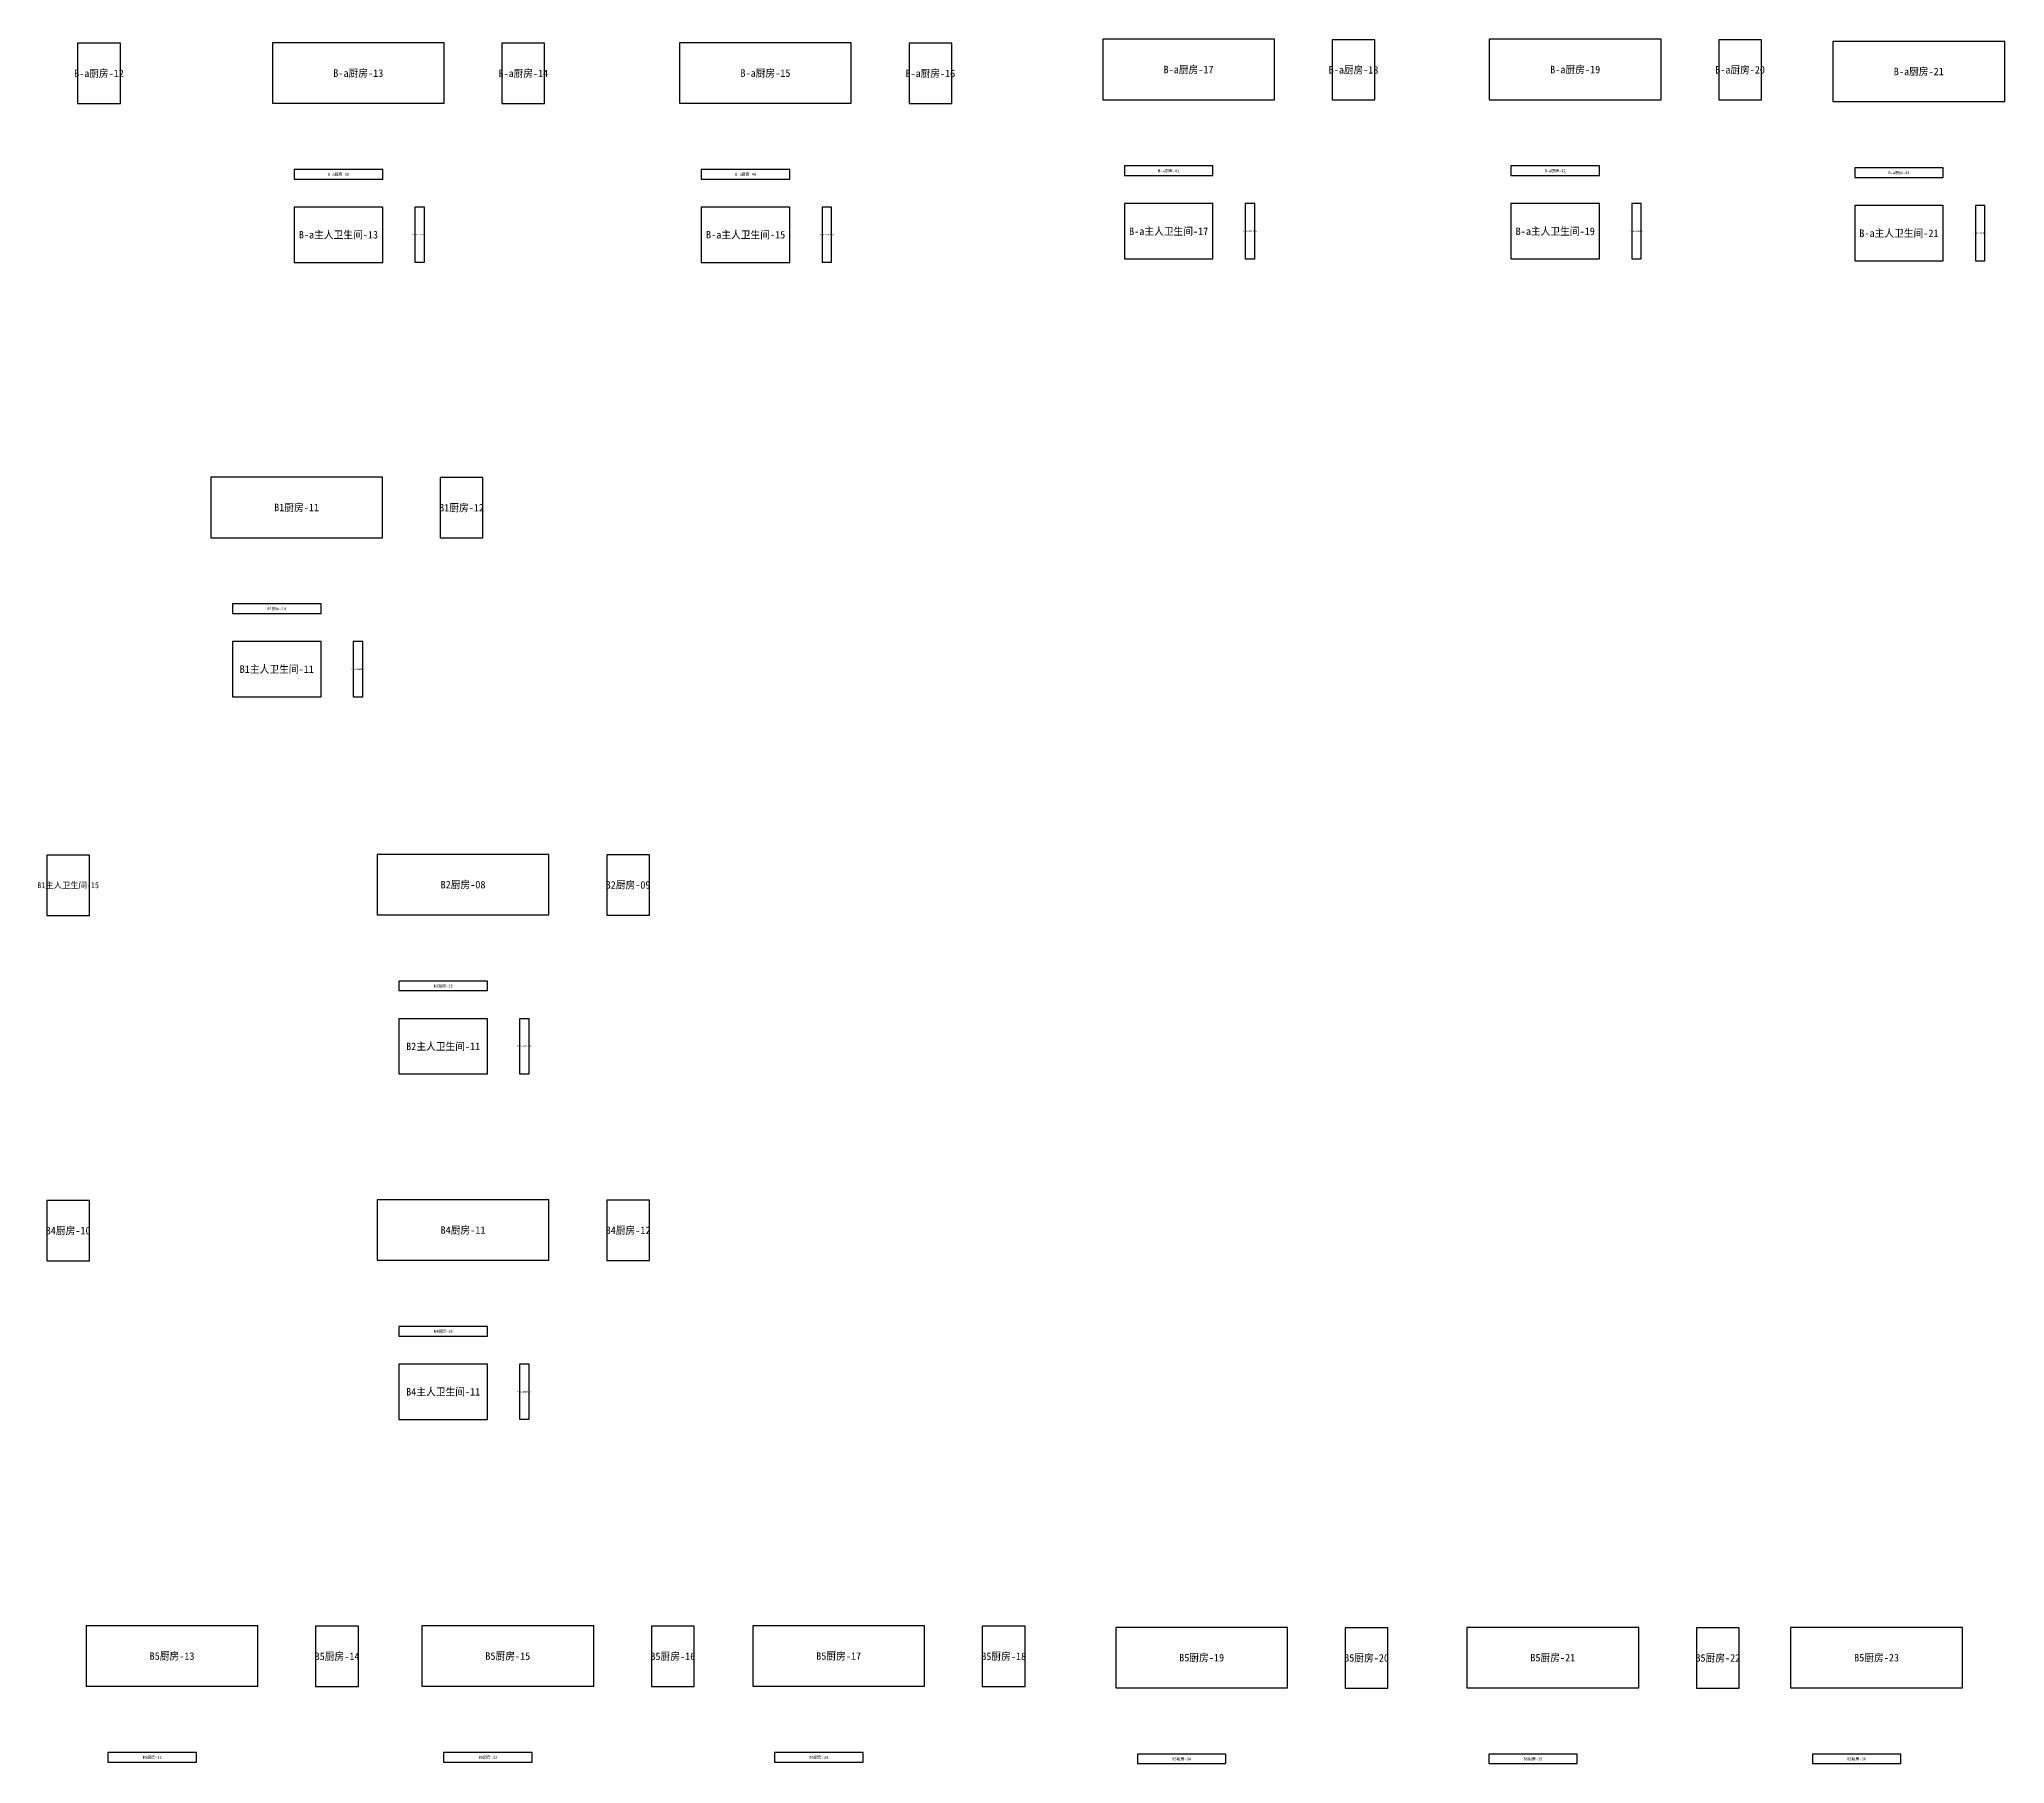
# Model space of a CAD drawing. Header units: inches. Extents: x 44145 to 132907, y -98283 to 21892.
# Drawn here: x 66236 to 87234, y -6631 to 11783 of the extents above; entities that cross this region are included whole.
import ezdxf
from ezdxf.enums import TextEntityAlignment as Align

# ---------------------------------------------------------------- set-up
doc = ezdxf.new("R2010")
doc.units = ezdxf.units.IN
doc.layers.add('NUMBERS', color=7, linetype='Continuous')
doc.layers.add('OUTER', color=7, linetype='Continuous')

msp = doc.modelspace()

# ---------------------------------------------------------------- linework, layer by layer
at = {"layer": 'OUTER'}
for points in [[(77597, 11138), (79432, 11138), (79432, 11783), (77597, 11783), (77597, 11138)], [(80048, 11135), (80505, 11135), (80505, 11779), (80048, 11779), (80048, 11135)], [(81727, 11138), (83562, 11138), (83562, 11783), (81727, 11783), (81727, 11138)], [(84179, 11135), (84636, 11135), (84636, 11779), (84179, 11779), (84179, 11135)], [(85399, 11117), (87234, 11117), (87234, 11761), (85399, 11761), (85399, 11117)], [(66645, 11097), (67102, 11097), (67102, 11742), (66645, 11742), (66645, 11097)], [(68727, 11100), (70562, 11100), (70562, 11745), (68727, 11745), (68727, 11100)], [(71178, 11097), (71635, 11097), (71635, 11742), (71178, 11742), (71178, 11097)], [(73076, 11100), (74911, 11100), (74911, 11745), (73076, 11745), (73076, 11100)], [(75528, 11097), (75985, 11097), (75985, 11742), (75528, 11742), (75528, 11097)], [(68959, 10290), (69905, 10290), (69905, 10392), (68959, 10392), (68959, 10290)], [(73308, 10290), (74255, 10290), (74255, 10392), (73308, 10392), (73308, 10290)], [(77829, 10328), (78775, 10328), (78775, 10430), (77829, 10430), (77829, 10328)], [(81959, 10328), (82905, 10328), (82905, 10430), (81959, 10430), (81959, 10328)], [(85631, 10307), (86577, 10307), (86577, 10409), (85631, 10409), (85631, 10307)], [(68959, 9401), (69905, 9401), (69905, 9990), (68959, 9990), (68959, 9401)], [(70249, 9402), (70351, 9402), (70351, 9991), (70249, 9991), (70249, 9402)], [(73308, 9401), (74255, 9401), (74255, 9990), (73308, 9990), (73308, 9401)], [(74599, 9402), (74700, 9402), (74700, 9991), (74599, 9991), (74599, 9402)], [(77829, 9439), (78775, 9439), (78775, 10028), (77829, 10028), (77829, 9439)], [(79119, 9440), (79221, 9440), (79221, 10029), (79119, 10029), (79119, 9440)], [(81959, 9439), (82905, 9439), (82905, 10028), (81959, 10028), (81959, 9439)], [(83250, 9440), (83351, 9440), (83351, 10029), (83250, 10029), (83250, 9440)], [(85631, 9418), (86577, 9418), (86577, 10007), (85631, 10007), (85631, 9418)], [(86921, 9418), (87023, 9418), (87023, 10007), (86921, 10007), (86921, 9418)], [(68067, 6461), (69902, 6461), (69902, 7106), (68067, 7106), (68067, 6461)], [(70519, 6458), (70976, 6458), (70976, 7103), (70519, 7103), (70519, 6458)], [(68299, 5652), (69246, 5652), (69246, 5753), (68299, 5753), (68299, 5652)], [(68299, 4762), (69246, 4762), (69246, 5351), (68299, 5351), (68299, 4762)], [(69590, 4763), (69691, 4763), (69691, 5352), (69590, 5352), (69590, 4763)], [(66315, 2428), (66772, 2428), (66772, 3072), (66315, 3072), (66315, 2428)], [(69846, 2433), (71681, 2433), (71681, 3078), (69846, 3078), (69846, 2433)], [(72298, 2430), (72755, 2430), (72755, 3075), (72298, 3075), (72298, 2430)], [(70078, 1624), (71024, 1624), (71024, 1725), (70078, 1725), (70078, 1624)], [(70078, 734), (71024, 734), (71024, 1323), (70078, 1323), (70078, 734)], [(71368, 735), (71470, 735), (71470, 1324), (71368, 1324), (71368, 735)], [(66315, -1261), (66772, -1261), (66772, -617), (66315, -617), (66315, -1261)], [(69846, -1255), (71681, -1255), (71681, -611), (69846, -611), (69846, -1255)], [(72298, -1259), (72755, -1259), (72755, -614), (72298, -614), (72298, -1259)], [(70078, -2065), (71024, -2065), (71024, -1964), (70078, -1964), (70078, -2065)], [(70078, -2955), (71024, -2955), (71024, -2366), (70078, -2366), (70078, -2955)], [(71368, -2954), (71470, -2954), (71470, -2365), (71368, -2365), (71368, -2954)], [(66736, -5804), (68571, -5804), (68571, -5160), (66736, -5160), (66736, -5804)], [(69188, -5808), (69645, -5808), (69645, -5163), (69188, -5163), (69188, -5808)], [(70323, -5804), (72159, -5804), (72159, -5160), (70323, -5160), (70323, -5804)], [(72775, -5808), (73232, -5808), (73232, -5163), (72775, -5163), (72775, -5808)], [(73858, -5804), (75693, -5804), (75693, -5160), (73858, -5160), (73858, -5804)], [(76310, -5808), (76767, -5808), (76767, -5163), (76310, -5163), (76310, -5808)], [(77736, -5821), (79571, -5821), (79571, -5177), (77736, -5177), (77736, -5821)], [(80188, -5824), (80645, -5824), (80645, -5180), (80188, -5180), (80188, -5824)], [(81488, -5821), (83324, -5821), (83324, -5177), (81488, -5177), (81488, -5821)], [(83940, -5824), (84397, -5824), (84397, -5180), (83940, -5180), (83940, -5824)], [(84947, -5821), (86782, -5821), (86782, -5177), (84947, -5177), (84947, -5821)], [(66969, -6614), (67915, -6614), (67915, -6513), (66969, -6513), (66969, -6614)], [(70556, -6614), (71502, -6614), (71502, -6513), (70556, -6513), (70556, -6614)], [(74091, -6614), (75037, -6614), (75037, -6513), (74091, -6513), (74091, -6614)], [(77968, -6631), (78914, -6631), (78914, -6530), (77968, -6530), (77968, -6631)], [(81721, -6631), (82667, -6631), (82667, -6530), (81721, -6530), (81721, -6631)], [(85179, -6631), (86125, -6631), (86125, -6530), (85179, -6530), (85179, -6631)]]:
    msp.add_lwpolyline(points, dxfattribs=at)

# ---------------------------------------------------------------- texts
at = {"layer": 'NUMBERS'}
for s, height, p in [('B-a厨房-12', 79.4, (66873, 11419)), ('B-a厨房-13', 80, (69644, 11422)), ('B-a厨房-14', 79.4, (71407, 11419)), ('B-a厨房-15', 80, (73994, 11422)), ('B-a厨房-16', 79.4, (75756, 11419)), ('B-a厨房-17', 80, (78514, 11460)), ('B-a厨房-18', 79.4, (80277, 11457)), ('B-a厨房-19', 80, (82645, 11460)), ('B-a厨房-20', 79.4, (84407, 11457)), ('B-a厨房-21', 80, (86316, 11439)), ('B-a厨房-39', 30, (69432, 10341)), ('B-a厨房-40', 30, (73782, 10341)), ('B-a厨房-41', 30, (78302, 10379)), ('B-a厨房-42', 30, (82432, 10379)), ('B-a厨房-43', 30, (86104, 10358)), ('B-a主人卫生间-13', 80, (69432, 9696)), ('B-a主人卫生间-14', 12.83, (70300, 9696)), ('B-a主人卫生间-15', 80, (73782, 9696)), ('B-a主人卫生间-16', 12.83, (74650, 9696)), ('B-a主人卫生间-17', 80, (78302, 9733)), ('B-a主人卫生间-18', 12.83, (79170, 9734)), ('B-a主人卫生间-19', 80, (82432, 9733)), ('B-a主人卫生间-20', 12.83, (83300, 9734)), ('B-a主人卫生间-21', 80, (86104, 9712)), ('B-a主人卫生间-22', 12.83, (86972, 9713)), ('B1厨房-11', 80, (68985, 6784)), ('B1厨房-12', 80, (70747, 6781)), ('B1厨房-18', 30, (68773, 5702)), ('B1主人卫生间-11', 80, (68773, 5057)), ('B1主人卫生间-12', 14.1, (69641, 5057)), ('B1主人卫生间-15', 63.5, (66544, 2750)), ('B2厨房-08', 80, (70763, 2756)), ('B2厨房-09', 80, (72526, 2753)), ('B2厨房-15', 30, (70551, 1674)), ('B2主人卫生间-11', 80, (70551, 1029)), ('B2主人卫生间-12', 14.1, (71419, 1029)), ('B4厨房-10', 80, (66544, -939)), ('B4厨房-11', 80, (70763, -933)), ('B4厨房-12', 80, (72526, -936)), ('B4厨房-18', 30, (70551, -2014)), ('B4主人卫生间-11', 80, (70551, -2660)), ('B4主人卫生间-12', 14.1, (71419, -2660)), ('B5厨房-13', 80, (67654, -5482)), ('B5厨房-14', 80, (69417, -5485)), ('B5厨房-15', 80, (71241, -5482)), ('B5厨房-16', 80, (73004, -5485)), ('B5厨房-17', 80, (74776, -5482)), ('B5厨房-18', 80, (76539, -5485)), ('B5厨房-19', 80, (78654, -5499)), ('B5厨房-20', 80, (80416, -5502)), ('B5厨房-21', 80, (82406, -5499)), ('B5厨房-22', 80, (84169, -5502)), ('B5厨房-23', 80, (85865, -5499)), ('B5厨房-31', 30, (67442, -6563)), ('B5厨房-32', 30, (71029, -6563)), ('B5厨房-33', 30, (74564, -6563)), ('B5厨房-34', 30, (78441, -6580)), ('B5厨房-35', 30, (82194, -6580)), ('B5厨房-36', 30, (85652, -6580))]:
    msp.add_text(s, height=height, dxfattribs=at).set_placement(p, align=Align.MIDDLE_CENTER)

doc.saveas('drawing.dxf')
